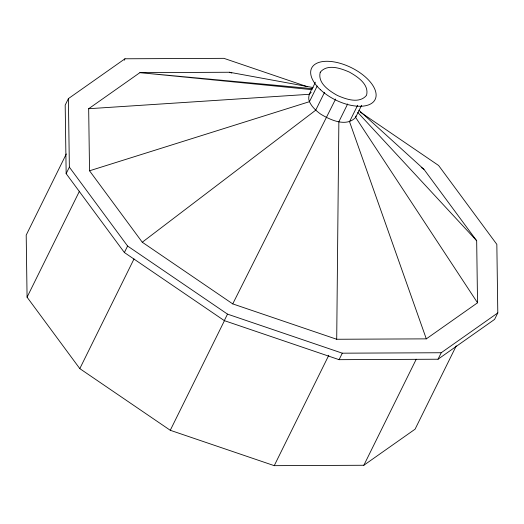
<?xml version="1.0" encoding="UTF-8"?>
<svg xmlns="http://www.w3.org/2000/svg" width="524" height="524" viewBox="0 0 524 524"><rect width="100%" height="100%" fill="white"/><g stroke="black" fill="none" stroke-linecap="round" stroke-linejoin="round"><path stroke-width="0.79" d="M358.888 110.25L423.929 169.291L476.67 240.732L477.534 302.8L426.307 338.864L336.709 339.264L338.864 121.738L347.661 103.942M355.934 116.027L355.632 117.396C346.403 127.404 330.375 120.009 320.701 114.14C316.123 110.839 311.832 106.896 309.442 101.682C306.527 94.582 313.142 88.477 315.317 82.189M307.123 86.65L223.912 58.341L124.974 58.786L68.402 98.61L65.192 105.101L66.155 173.641L124.385 252.522L224.285 320.616L339.087 359.674L438.025 359.228L494.591 319.404L497.8 312.913L496.837 244.374L438.608 165.492L360.309 112.123M66.306 153.964L26.2 235.112L27.071 297.18L79.805 368.621L170.274 430.289L274.242 465.659L363.839 465.26L415.067 429.189L456.26 345.847M66.155 173.641L69.365 167.143L68.402 98.61M124.26 60.227L124.974 58.786M27.071 297.18L79.465 191.175M124.385 252.522L127.594 246.031L69.365 167.143M79.805 368.621L134.006 258.961M317.177 86.021L309.442 101.682L89.538 170.791L88.667 108.723L139.895 72.653L229.499 72.253L313.221 87.593M324.513 92.394L315.717 110.184L142.273 242.226L89.538 170.791M224.285 320.616L227.495 314.125L127.594 246.031M170.274 430.289L224.475 320.623M335.635 99.023L232.741 303.894L142.273 242.226M357.623 105.317L349.534 121.692L426.307 338.864M361.612 105.298L355.632 117.396L477.534 302.8M274.242 465.659L328.803 355.265M339.087 359.674L342.296 353.183L441.234 352.737L497.8 312.913M363.839 465.26L416.233 359.248M438.025 359.228L441.234 352.737M311.21 92.185L309.337 94.294L88.667 108.723M312.278 88.667L139.895 72.653L312.186 89.676M229.499 72.253L231.804 73.039M232.741 303.894L336.709 339.264M227.495 314.125L342.296 353.183M421.231 167.451L423.929 169.291M357.748 112.405L476.67 240.732M320.243 72.227C317.38 83.106 329.236 90.888 337.397 95.46C346.05 99.265 359.353 104.034 366.538 95.329C369.4 84.449 357.545 76.674 349.384 72.096C340.731 68.297 327.421 63.522 320.243 72.227M320.439 89.722A35.409 17.973 26.3 0 0 375.073 99.593A35.409 17.973 26.3 0 0 334.653 62.022A35.409 17.973 26.3 0 0 320.439 89.722"/></g></svg>
